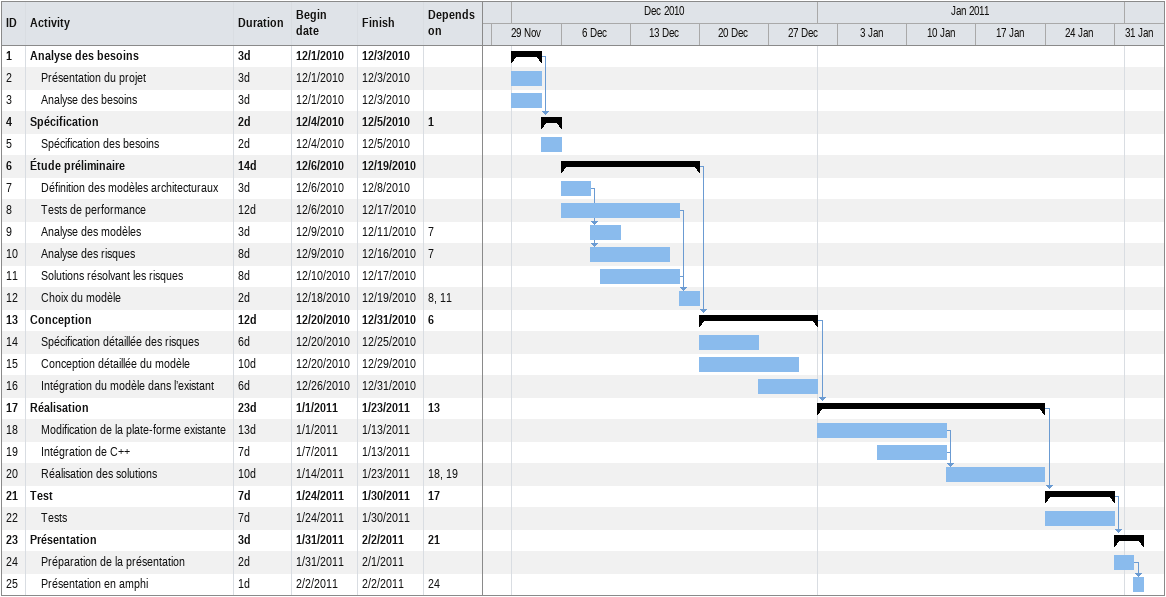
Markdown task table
| ID | Level | Task | Duration | Start | Finish | Predecessors |
|---|---|---|---|---|---|---|
| 1 | 1 | **Analyse des besoins** | 3d | 2010-12-01 | 2010-12-03 |  |
| 2 | 2 | Présentation du projet | 3d | 2010-12-01 | 2010-12-03 |  |
| 3 | 2 | Analyse des besoins | 3d | 2010-12-01 | 2010-12-03 |  |
| 4 | 1 | **Spécification** | 2d | 2010-12-04 | 2010-12-05 | 1 |
| 5 | 2 | Spécification des besoins | 2d | 2010-12-04 | 2010-12-05 |  |
| 6 | 1 | **Étude préliminaire** | 14d | 2010-12-06 | 2010-12-19 |  |
| 7 | 2 | Définition des modèles architecturaux | 3d | 2010-12-06 | 2010-12-08 |  |
| 8 | 2 | Tests de performance | 12d | 2010-12-06 | 2010-12-17 |  |
| 9 | 2 | Analyse des modèles | 3d | 2010-12-09 | 2010-12-11 | 7 |
| 10 | 2 | Analyse des risques | 8d | 2010-12-09 | 2010-12-16 | 7 |
| 11 | 2 | Solutions résolvant les risques | 8d | 2010-12-10 | 2010-12-17 |  |
| 12 | 2 | Choix du modèle | 2d | 2010-12-18 | 2010-12-19 | 8, 11 |
| 13 | 1 | **Conception** | 12d | 2010-12-20 | 2010-12-31 | 6 |
| 14 | 2 | Spécification détaillée des risques | 6d | 2010-12-20 | 2010-12-25 |  |
| 15 | 2 | Conception détaillée du modèle | 10d | 2010-12-20 | 2010-12-29 |  |
| 16 | 2 | Intégration du modèle dans l’existant | 6d | 2010-12-26 | 2010-12-31 |  |
| 17 | 1 | **Réalisation** | 23d | 2011-01-01 | 2011-01-23 | 13 |
| 18 | 2 | Modification de la plate-forme existante | 13d | 2011-01-01 | 2011-01-13 |  |
| 19 | 2 | Intégration de C++ | 7d | 2011-01-07 | 2011-01-13 |  |
| 20 | 2 | Réalisation des solutions | 10d | 2011-01-14 | 2011-01-23 | 18, 19 |
| 21 | 1 | **Test** | 7d | 2011-01-24 | 2011-01-30 | 17 |
| 22 | 2 | Tests | 7d | 2011-01-24 | 2011-01-30 |  |
| 23 | 1 | **Présentation** | 3d | 2011-01-31 | 2011-02-02 | 21 |
| 24 | 2 | Préparation de la présentation | 2d | 2011-01-31 | 2011-02-01 |  |
| 25 | 2 | Présentation en amphi | 1d | 2011-02-02 | 2011-02-02 | 24 |
